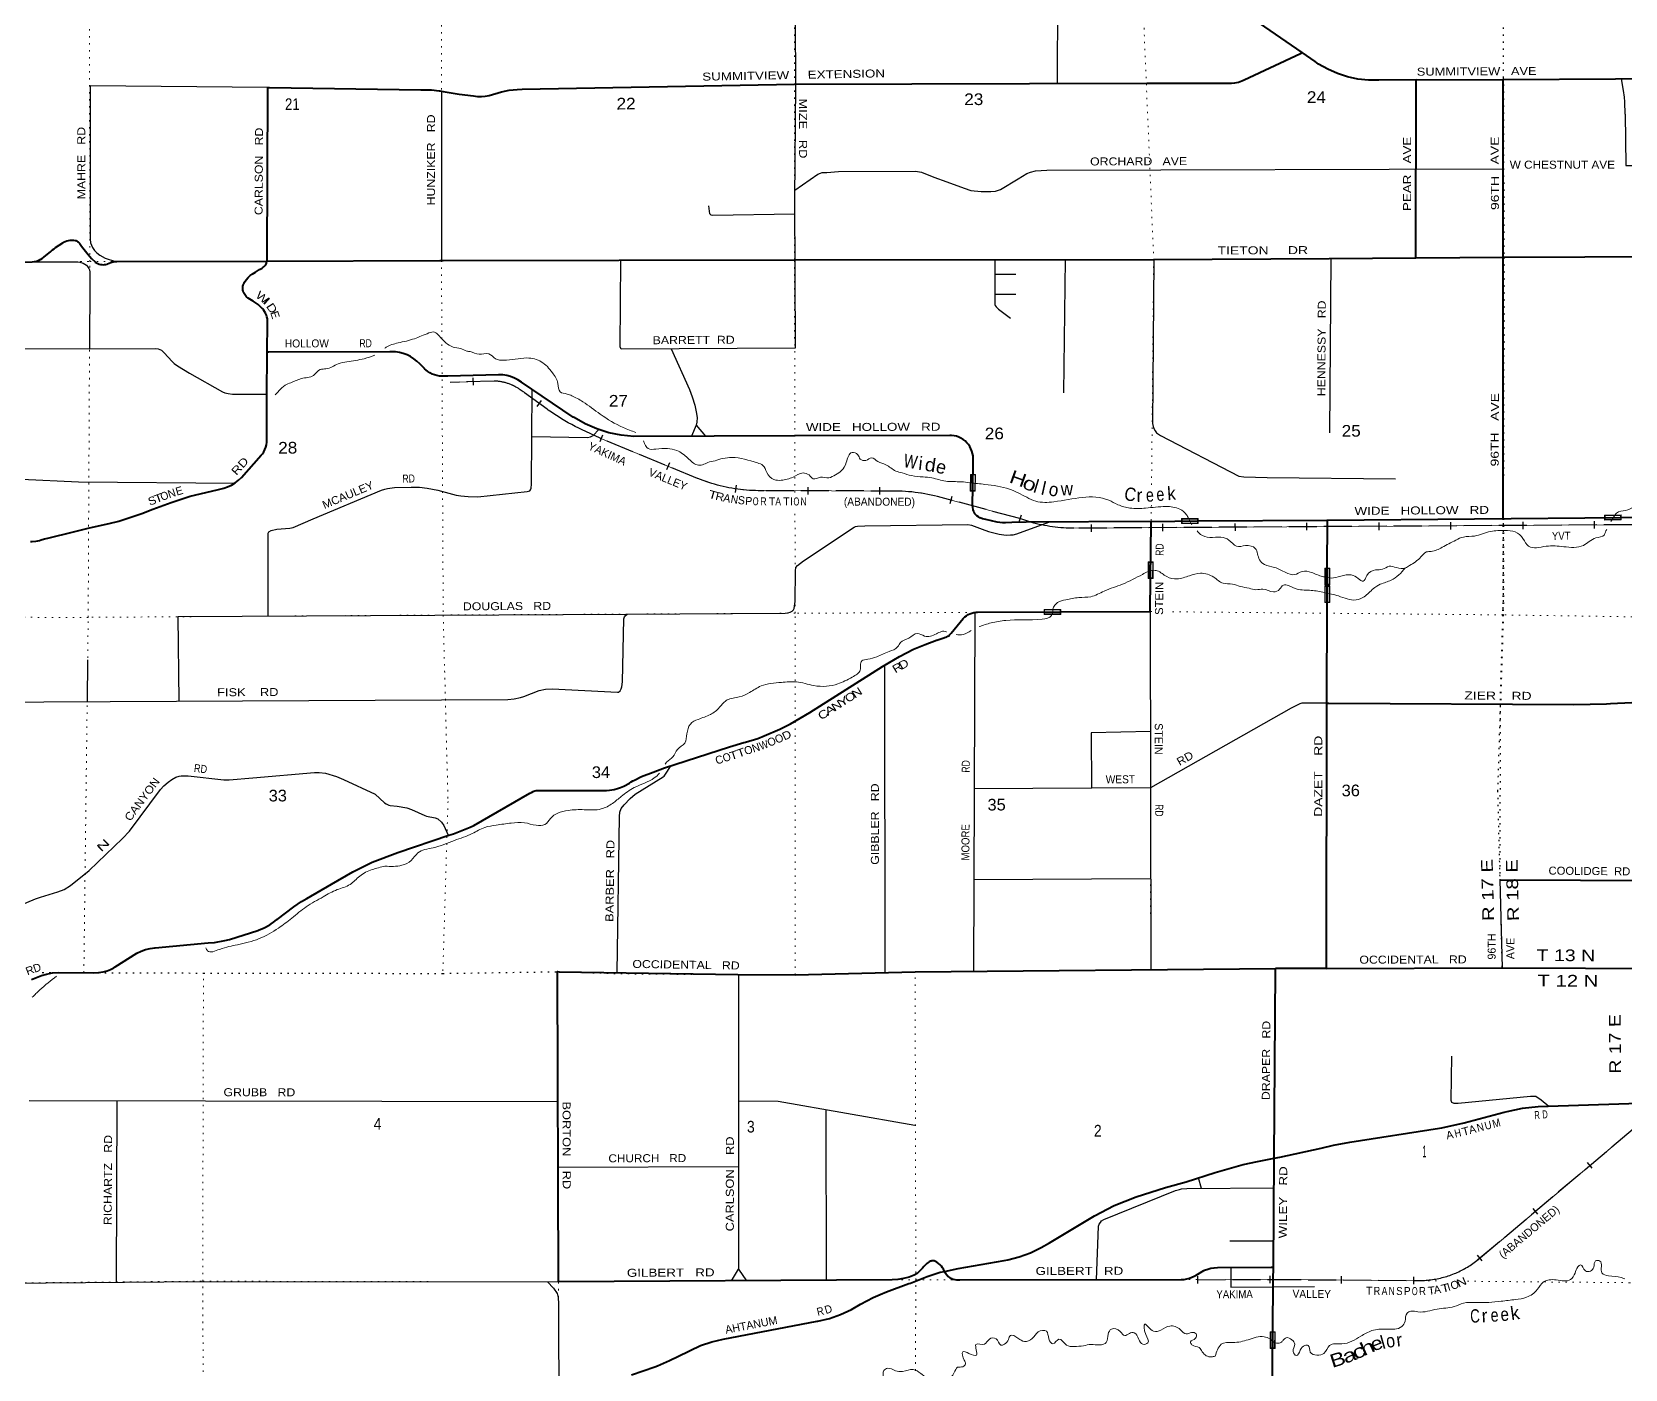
# Model space of a CAD drawing. Header units: feet. Extents: x -6 to 252658, y -374658 to -170635.
# Drawn here: x 70101 to 93999, y -348777 to -328716 of the extents above; entities that cross this region are included whole.
import ezdxf

# ---------------------------------------------------------------- set-up
doc = ezdxf.new("R2010")
doc.units = ezdxf.units.FT
doc.header["$LTSCALE"] = 70
doc.linetypes.add('DOTTED', pattern=[1.5, 0.3, -1.2])
doc.linetypes.add('LONG_DASHED', pattern=[7.5, 6, -1.5])
for name, color, linetype, lineweight in [('26', 7, 'Continuous', 40), ('27', 7, 'Continuous', 13), ('29', 7, 'Continuous', 25), ('30', 7, 'Continuous', 13), ('34', 7, 'Continuous', 25), ('39', 7, 'Continuous', 13), ('53', 7, 'DOTTED', 40), ('6', 7, 'DOTTED', 25), ('61', 7, 'Continuous', 13), ('63', 7, 'Continuous', 25), ('7', 7, 'DOTTED', 13)]:
    doc.layers.add(name, color=color, linetype=linetype, lineweight=lineweight)
doc.layers.add('41', color=7, linetype='Continuous')

msp = doc.modelspace()

# ---------------------------------------------------------------- linework, layer by layer
at = {"layer": '26'}
for p, q in [((90862.45, -329438.15), (92171.58, -329430.02)), ((73627.17, -332154.41), (73627.77, -332154.41)), ((92118.69, -341438.65), (94646.38, -341445.63)), ((89521.43, -342765.97), (88754.41, -342765.67)), ((88723.15, -347246.11), (88734.54, -345614.11))]:
    msp.add_line(p, q, dxfattribs=at)
for points in [[(89153.39, -329028.34), (87553.57, -327920.47)], [(73627.17, -332154.41), (73628.2, -332145.69), (73628.4, -332129.01), (73628.17, -332124.75), (73640.49, -329578.86), (73640.62, -329551.06), (73665.61, -329551.45), (75935.38, -329586.7), (75984.59, -329586.4), (76097.17, -329587.81), (76208.99, -329600.97), (76219.49, -329602.83), (76270.88, -329610.76), (76510.1, -329651.51), (76724.17, -329677.33), (76783.2, -329684.95), (76842.71, -329686.37), (76902.04, -329681.55), (76960.54, -329670.57), (77009.49, -329656.34), (77094.33, -329631.81), (77147.44, -329617.46), (77261.88, -329592.53), (77378.3, -329579.71), (77454.32, -329577.94), (81541.39, -329501.79), (86822.55, -329487.25), (88042.09, -329485.12), (88094.47, -329485.12), (88146.57, -329479.64), (88197.81, -329468.75), (88247.63, -329452.57), (88282.55, -329437.62), (89129.09, -329039.76), (89153.39, -329028.34)], [(90862.45, -329438.15), (90306.33, -329441.6), (90147.58, -329441.61), (89989.69, -329425.03), (89834.41, -329392.03), (89683.42, -329342.98), (89538.39, -329278.42), (89400.9, -329199.06), (89347.77, -329162.94), (89153.39, -329028.34)], [(90859.42, -332108.32), (90859.45, -332087.34), (90862.43, -329457.13), (90862.45, -329438.15)], [(92170.35, -336017.02), (92171.67, -329455.02), (92171.58, -329430.02)], [(92171.58, -329430.02), (93855.31, -329419.56), (94596.73, -329415)], [(65682.6, -332187.48), (70103.74, -332166.81), (70104.88, -332166.73), (70136.79, -332162.76), (70168.12, -332155.47), (70198.51, -332144.95), (70227.64, -332131.31), (70230.18, -332129.78), (70255.13, -332114.73), (70280.18, -332094.33), (70384.32, -332009.54), (70409.19, -331988.33), (70434.32, -331968.84), (70455.81, -331952.18), (70566.71, -331878.87), (70577.7, -331872.04), (70600.2, -331860.42), (70623.79, -331851.21), (70648.22, -331844.52), (70673.2, -331840.43), (70698.48, -331838.96), (70698.78, -331838.97), (70723.88, -331840.15), (70748.78, -331843.72), (70752.08, -331844.46), (70763.95, -331848.45), (70775.33, -331853.65), (70786.11, -331860.01), (70796.16, -331867.46), (70805.39, -331875.93), (70813.67, -331885.31), (70845.06, -331930.46), (70886.23, -331982.41), (70945.18, -332057.8), (70995.02, -332115.99), (71050.67, -332168.65), (71052.53, -332170.24), (71070.09, -332181.76), (71088.77, -332191.38), (71108.34, -332198.99), (71128.61, -332204.52), (71149.34, -332207.9), (71170.31, -332209.09), (71191.29, -332208.09), (71212.05, -332204.9), (71232.37, -332199.55), (71237.53, -332197.6), (71262.29, -332187.22), (71287.53, -332175.57), (71300.16, -332170.9), (71320.04, -332165.82), (71327.69, -332164.7), (71352.59, -332162.11), (71377.69, -332162.03), (73627.17, -332154.41)], [(73631.49, -333521.66), (73635.72, -333080.95), (73636.05, -333051.38), (73633.29, -333021.93), (73627.46, -332992.94), (73618.64, -332964.71), (73606.91, -332937.56), (73592.41, -332911.79), (73575.3, -332887.67), (73562.97, -332873.14), (73558.88, -332868.89), (73493.63, -332808.26), (73422.4, -332754.8), (73370.97, -332724.03), (73346.02, -332709.1), (73320.97, -332689.37), (73317.11, -332685.93), (73304.65, -332672.23), (73293.69, -332657.3), (73284.35, -332641.31), (73276.73, -332624.43), (73270.92, -332606.85), (73266.98, -332588.75), (73264.95, -332570.35), (73264.85, -332551.83), (73266.7, -332533.4), (73270.45, -332515.27), (73276.09, -332497.62), (73283.54, -332480.67), (73288.02, -332472.32), (73313.66, -332436.19), (73342.94, -332402.95), (73375.53, -332372.95), (73405.19, -332350.9), (73429.97, -332334.67), (73455.19, -332319.31), (73516.71, -332281.83), (73553.78, -332260.91), (73572.43, -332247.75), (73587.57, -332234.5), (73610.25, -332209.54), (73620.57, -332184.5), (73622.59, -332178.54), (73626.25, -332162.27), (73627.17, -332154.41)], [(73627.17, -332154.41), (76218.75, -332146.42), (76242.57, -332146.34), (76268.75, -332146.3), (81544.1, -332137.73), (86927.71, -332130.6), (89560.23, -332118.35), (90859.42, -332108.32)], [(90859.42, -332108.32), (92178.63, -332098.15), (92180.99, -332098.14), (94607.74, -332084.1)], [(70079.62, -336360.76), (70107.47, -336360.84), (70162.51, -336355.35), (70191.68, -336349.31), (70216.83, -336344.1), (70241.68, -336337.26), (70292.47, -336323.29), (70317.76, -336316.33), (70342.47, -336310.37), (70726.41, -336217.81), (70746.67, -336211.88), (70963.82, -336155.49), (71261.95, -336090.28), (71404.71, -336054.98), (71748.16, -335942.66), (71915.04, -335876.7), (72191.25, -335775.26), (72475.14, -335681.68), (72882.02, -335587.02), (72899.14, -335583.1), (72979.5, -335561.35), (73036.77, -335541.28), (73094.48, -335514.18), (73149.04, -335481.19), (73199.85, -335442.67), (73246.36, -335399.06), (73542.45, -335066.41), (73559.6, -335045.15), (73579.88, -335013.9), (73596.79, -334980.71), (73610.14, -334945.92), (73619.77, -334909.94), (73625.59, -334873.14), (73627.47, -334842.88), (73625.17, -334179.21), (73631.49, -333521.66)], [(86888.27, -336059.05), (85014.31, -336073.07), (84801.16, -336078.1), (84705.08, -336082.61), (84660.92, -336080.96), (84578.39, -336071.23), (84411.81, -336033.35), (84387.05, -336027.71), (84361.81, -336020.9), (84347.54, -336016.44), (84322.12, -336005.46), (84300.39, -335993.24), (84275.36, -335975.83), (84251.22, -335950.86), (84246.61, -335945.28), (84236.24, -335929.64), (84227.57, -335913.01), (84220.69, -335895.56), (84217.88, -335880.14), (84211.11, -335821.02), (84210.56, -335761.51), (84213.27, -335607.2), (84221.78, -335123.07), (84220.83, -335112.42), (84217.94, -335075.63), (84211.22, -335039.35), (84200.75, -335003.97), (84186.64, -334969.88), (84169.04, -334937.45), (84148.14, -334907.04), (84124.18, -334878.98), (84097.42, -334853.58), (84068.15, -334831.11), (84036.7, -334811.83), (84003.4, -334795.94), (83968.62, -334783.62), (83932.74, -334775), (83896.16, -334770.18), (83869.03, -334769.09), (81540.79, -334775.71), (79129.7, -334786.74), (78940.4, -334768.21), (78754.08, -334729.99), (78572.78, -334672.51), (78398.47, -334596.4), (78233.08, -334502.48), (78220.6, -334494.43), (77443.18, -333971.2), (77392.21, -333938.11), (77338.07, -333910.52), (77281.33, -333888.75), (77222.63, -333873.03), (77162.61, -333863.53), (77101.93, -333860.36), (77100.55, -333860.36), (76338.98, -333879.48), (76292.17, -333880.66), (76253.74, -333882.37), (76215.34, -333880.07), (76177.39, -333873.75), (76140.31, -333863.51), (76104.51, -333849.45), (76070.37, -333831.72), (76038.27, -333810.52), (76008.56, -333786.08), (75991.31, -333769.24), (75988.06, -333766.5), (75919.7, -333696.69), (75877.31, -333655.48), (75830.84, -333618.94), (75780.8, -333587.45), (75727.75, -333561.36), (75672.26, -333540.97), (75614.94, -333526.48), (75556.43, -333518.07), (75497.35, -333515.81), (75477.49, -333516.45), (75472.4, -333516.34), (73657.39, -333521.59), (73631.49, -333521.66)], [(89533.13, -336039.25), (93943.35, -336002.08), (94623.88, -335995.74)], [(81771.74, -338927.97), (82860.01, -338235.92), (83115.18, -338088.56), (83325.49, -337977.25), (83500.8, -337904.64), (83667.85, -337841.84), (83674.96, -337839.07), (83780.88, -337804.55), (83792.07, -337802.37), (83808.22, -337797.73), (83823.81, -337791.43), (83838.65, -337783.53), (83852.58, -337774.13), (83865.45, -337763.31), (83877.13, -337751.22), (83887.47, -337737.97), (84069.87, -337514.53), (84092.58, -337493.21), (84117.39, -337474.39), (84144.03, -337458.27), (84172.21, -337445.01), (84201.62, -337434.78), (84231.94, -337427.67), (84262.84, -337423.78), (84283.44, -337422.99), (85532.57, -337418.12), (86876.96, -337412.87), (86881.09, -336918.95), (86888.06, -336084.35), (86888.27, -336059.05)], [(86888.27, -336059.05), (87597.86, -336053.74), (89522.91, -336039.34), (89533.13, -336039.25)], [(89531.38, -336758.33), (89533.07, -336062.52), (89533.13, -336039.25)], [(89526.46, -338785.91), (89530.11, -337279.03), (89531.38, -336758.33)], [(89521.43, -342765.97), (89526.42, -338801.94), (89526.46, -338785.91)], [(89526.46, -338785.91), (89555.11, -338786.08), (93228.64, -338808.6), (93717.44, -338796.79), (93781.48, -338793.74), (94635.25, -338750.76)], [(70093.6, -342929.45), (70118.06, -342920.27), (70245.31, -342872.54), (70318.78, -342850.86), (70409.21, -342833.37), (70500.98, -342825.44), (71029.03, -342832.52), (71101.3, -342828.03), (71172.7, -342816), (71229.61, -342800.76), (71280.36, -342780.39), (71328.7, -342754.84), (71350.09, -342741.34), (71676.05, -342536.78), (71739.67, -342505.98), (71806.15, -342481.99), (71874.78, -342465.09), (71944.8, -342455.46), (71950.41, -342455.01), (72745.59, -342384.04), (72842.26, -342375.15), (72997.58, -342347.63), (73065, -342330.36), (73489.39, -342196.48), (73497.78, -342193), (73585.57, -342156.63), (73669.08, -342111.28), (73747.39, -342057.45), (73776.97, -342033.76), (73779.52, -342031.82), (74029.72, -341844.1), (74145.72, -341762.45), (74225.55, -341716.02), (74593.45, -341504.03), (74914.02, -341318.62), (75206.68, -341172.8), (75588.9, -341025.4), (76355.86, -340765.28), (76422.98, -340744.89), (76676.38, -340645.76), (76727.97, -340621.71), (77568.72, -340138.64), (77593.87, -340124.19), (77618.72, -340111.57), (77627.64, -340107.8), (77645.7, -340102.32), (77664.24, -340098.75), (77678.27, -340097.55), (77707.44, -340097.61), (77728.27, -340097.6), (78670.04, -340097.38), (78709.82, -340096.49), (78720.04, -340095.88), (78764.71, -340093.23), (78833.57, -340081.83), (78900.85, -340063.3), (78930.72, -340051.88), (78955.79, -340042.29), (78980.72, -340029.29), (79063.77, -339985.97), (79091.28, -339968.73), (79116.42, -339952.98), (79141.28, -339940.38), (79246.95, -339886.81), (79417.9, -339819.51), (79590.5, -339758.07), (80567.23, -339442.75), (80780.69, -339378.94), (80803.04, -339373.65), (80988, -339316.08), (81083.15, -339277.88), (81317.77, -339178.39), (81477.56, -339097.14), (81771.74, -338927.97)], [(83791.74, -347310.1), (83772.86, -347279.23), (83761.41, -347259), (83743.94, -347233.82), (83723.92, -347210.61), (83701.59, -347189.63), (83677.19, -347171.09), (83676.82, -347170.83), (83667.07, -347164.89), (83656.75, -347160.01), (83645.98, -347156.23), (83634.88, -347153.59), (83623.56, -347152.13), (83612.15, -347151.86), (83600.77, -347152.79), (83589.55, -347154.9), (83578.62, -347158.17), (83568.08, -347162.57), (83558.07, -347168.04), (83546.12, -347175.68), (83522.65, -347193.39), (83504.13, -347210.68), (83481.95, -347235.58), (83461.73, -347260.68), (83451.96, -347272.81), (83416.89, -347308.21), (83378.31, -347339.76), (83336.65, -347367.1), (83259.77, -347396.71), (83176.77, -347419.26), (83091.87, -347433), (83005.99, -347437.8), (78000.93, -347468.66), (77987.49, -342837.52), (77987.42, -342814.06), (78012.42, -342814.44), (80690.54, -342855.71), (81548.03, -342862.47), (83349, -342819.17), (88754.41, -342765.67)], [(88734.54, -345614.11), (88754.24, -342790.67), (88754.41, -342765.67)], [(89521.43, -342765.97), (92152.04, -342758.75), (94651.82, -342765.65)], [(88734.54, -345614.11), (88818.61, -345598.26), (89438.22, -345459.72), (89623.33, -345418.72), (89869.91, -345371.11), (91213.49, -345163.24), (91247.52, -345156.95), (91582.78, -345081.84), (92184.91, -344923.06), (92230.62, -344910.33), (92461.48, -344861.46), (92696.18, -344836.99), (94660.11, -344774.26)], [(83791.74, -347310.1), (83993.31, -347266.42), (84685.84, -347145.13), (84737.29, -347135.97), (84910.13, -347092.99), (85077.52, -347032.17), (85237.64, -346954.19), (85362.84, -346882.3), (86037.2, -346478.7), (86332.69, -346324.38), (86663.11, -346192.45), (87102.57, -346051.21), (87416.47, -345966.42), (87847.69, -345825.93), (88270.76, -345704.72), (88484.24, -345661.28), (88734.54, -345614.11)], [(79094.47, -348864.27), (79446.61, -348740.32), (79482.54, -348725.29), (79667.11, -348648.66), (79944.2, -348513.05), (79972.98, -348497.43), (80132.03, -348423.53), (80297.94, -348366.66), (80468.88, -348327.45), (81877.9, -348058.4), (81889.16, -348056.41), (82063.22, -348015.65), (82232.06, -347956.91), (82393.83, -347880.85), (82527.38, -347803.92), (82718.53, -347703.29), (82825.2, -347657.68), (82917.67, -347619.23), (83252.8, -347494.44), (83277.38, -347485.29), (83302.8, -347475.22), (83479.36, -347405.26), (83504.23, -347395.41), (83529.36, -347387.36), (83725.73, -347324.4), (83791.74, -347310.1)], [(83791.74, -347310.1), (83806.93, -347334.92), (83825.88, -347359.77), (83844.96, -347384.79), (83869.94, -347404.89), (83875.79, -347409.01), (83892.95, -347418.58), (83909.5, -347425.74), (83921.27, -347428.38), (83971.31, -347436.25), (84021.9, -347438.84), (87338.26, -347431.83), (87347.39, -347431.93), (87387, -347429.79), (87426.17, -347423.53), (87464.47, -347413.21), (87501.48, -347398.94), (87536.8, -347380.88), (87562.75, -347365.34), (87678.09, -347299.19), (87691.32, -347293.1), (87737.28, -347275.62), (87784.81, -347263.04), (87833.41, -347255.49), (87882.52, -347253.07), (88690.56, -347246.38), (88723.15, -347246.11)], [(88693.14, -350140.99), (88713.55, -348214.83), (88721.84, -347432.57), (88723.15, -347246.11)]]:
    msp.add_lwpolyline(points, dxfattribs=at)
at = {"layer": '29'}
for p, q in [((85485.96, -328189.52), (85479.66, -329490.95)), ((76244.88, -329606.75), (76244.87, -332146.34)), ((85601.37, -332132.36), (85576.59, -334130.52)), ((89583.65, -332118.17), (89566.66, -334731.74)), ((84545.84, -332349.4), (84858.08, -332352.27)), ((84545.76, -332650.98), (84860.02, -332653.1)), ((80067.25, -334613.88), (80206.51, -334781.81)), ((84246.47, -337423.13), (84226.86, -342810.48)), ((70937.1, -338136.96), (70932.56, -338763.53)), ((82889.88, -338218.67), (82892.39, -342830.15)), ((84231.87, -341433.09), (86881.89, -341415.71)), ((92118.69, -341438.65), (92152.04, -342758.75)), ((80701.22, -342855.79), (80699.4, -347276.33)), ((71376.96, -344749.74), (71363.47, -347469.38)), ((82011.53, -344883.35), (82014.5, -347443.91)), ((77995.93, -345747.12), (80700.03, -345737.41)), ((87644.37, -346064.68), (87601.13, -345906.26)), ((88725.86, -346857.65), (88071.32, -346856.33))]:
    msp.add_line(p, q, dxfattribs=at)
at = {"layer": '29', "linetype": 'DOTTED'}
msp.add_line((92125.17, -338801.84), (92118.69, -341438.65), dxfattribs=at)
at = {"layer": '29'}
for points in [[(81534.58, -325625.49), (81555.42, -329507.12), (81541.38, -331226.9), (81548.14, -333458.86), (78938.83, -333474.75), (78926.67, -333440.55), (78937.31, -332141.96)], [(73640.62, -329551.06), (70975.5, -329527.77), (70975.49, -331823.03), (70982.27, -331879.53), (70993.57, -331915.7), (71011.64, -331951.86), (71042.37, -331995.32), (71074.9, -332030.97), (71118.96, -332067.89), (71199.15, -332110.08), (71353.47, -332162.11)], [(93997.88, -329949.12), (93993.15, -329766.36), (93988.63, -329696.3), (93975.08, -329596.85), (93943.45, -329420.56)], [(93997.88, -329949.12), (94009.27, -330719.6), (94602.11, -330719.81)], [(81542.48, -331091.69), (81892.1, -330849.63), (81929.16, -330835.75), (81953.67, -330828.53), (82025.96, -330824.01), (82200.28, -330813.01), (83354.18, -330808.61), (83444.68, -330822.88), (83629.82, -330895.87), (83824.21, -330967.53), (84086.27, -331062.46), (84185.67, -331094.1), (84340.05, -331111.06), (84483.87, -331112.19), (84556.16, -331105.41), (84629.44, -331079.83), (84892.35, -330919.94), (85026.83, -330842.01), (85080.28, -330820.62), (85157.09, -330802.54), (85326.23, -330792.73), (92171.41, -330770)], [(81542.06, -331452.18), (80312.41, -331472.05), (80292.08, -331467.05), (80284.18, -331460.27), (80272.13, -331443.8), (80255.72, -331325.21)], [(70139.63, -332165.45), (70754.1, -332167.14), (70787.99, -332168.27), (70820.74, -332171.66), (70868, -332185.63), (70894.16, -332198.79), (70920.14, -332218), (70935.96, -332234.95), (70956.67, -332264.26), (70964.2, -332288.06), (70969.84, -332320.84), (70970.98, -332438.93), (70966.44, -333467.62)], [(84545.9, -332133.75), (84545.72, -332807.34), (84550.52, -332822.61), (84564.07, -332842.95), (84600.18, -332873.81), (84779.47, -333012.99)], [(86929.38, -332130.59), (86911.28, -334589.55), (86922.58, -334657.36), (86947.43, -334702.56), (86970.02, -334729.69), (87029.77, -334769.95), (88205.76, -335380.63), (88279.87, -335392.68), (88627.68, -335403.82), (90553.58, -335419.93)], [(68925.55, -333469.31), (71955.05, -333466.8), (71993.23, -333471.3), (72022.59, -333479.21), (72044.05, -333492.22), (72062.13, -333508.04), (72086.07, -333530.42), (72202.85, -333662.46), (72234.95, -333690.54), (72283.53, -333726.71), (72466.68, -333838.08), (72957.87, -334114.34), (72994.17, -334129.04), (73045.98, -334143.72), (73110.83, -334151.51), (73625.44, -334151.21)], [(79692.04, -333470.16), (79965.74, -334082.7), (80006.32, -334191.74), (80044.72, -334318.31), (80067.31, -334417.76), (80077.45, -334500.93), (80074.09, -334570.33), (80065.71, -334617.42), (79994.03, -334782.79)], [(73644.43, -337481.23), (73647.25, -336234.55), (73655.96, -336215.78), (73692.1, -336197.7), (73773.74, -336178.7), (73972.23, -336163.79), (74018.92, -336151.35), (74322.12, -336019.71), (75343.51, -335590.82), (75393.21, -335575), (75434.58, -335565.15), (75537.79, -335552.39), (75792.36, -335546.19), (75912.8, -335546.74), (76030.28, -335560.3), (76190.51, -335589.63), (76464.02, -335664.27), (76536.52, -335675.1), (76644.76, -335688), (76791.87, -335689.97), (77530.33, -335613.42), (77567.59, -335600), (77580.03, -335586.29), (77591.32, -335561.43), (77595.46, -335499.64), (77603.61, -334079.17)], [(63079.1, -334800.36), (65377.03, -334808.2), (65427.01, -334817.04), (65467.68, -334833.99), (65499.3, -334853.2), (65532.07, -334899.09), (65627.04, -335078.19), (65727.46, -335359.48), (65745.54, -335386.61), (65774.9, -335411.47), (65825.01, -335428.39), (65924, -335447.63), (66030.14, -335457.16), (69337.08, -335463.57), (69576.24, -335440.21), (69946.1, -335425.3), (70802.6, -335468.18), (73143.29, -335485.55)], [(77599.54, -334788.52), (78436.24, -334799.73), (78480.07, -334793.24), (78518.2, -334771.26), (78604.45, -334682.55)], [(79030.08, -337450.44), (81401.3, -337437.99), (81440.84, -337433.47), (81472.46, -337423.29), (81504.09, -337407.47), (81525.59, -337387.43), (81536.85, -337365.66), (81541.37, -337329.5), (81548.14, -337259.43), (81553.79, -336800.61), (81560.57, -336753.14), (81585.42, -336719.24), (81676.36, -336650.59), (82432.86, -336146.7), (82452.92, -336137.23), (82486.81, -336130.45), (82593.62, -336125.11), (84139.48, -336105.87), (84194.69, -336115.75), (84354.78, -336176.87), (84449.97, -336212.94), (84610.37, -336253.63), (84714.86, -336264.39), (84782.06, -336262.67), (84818.21, -336261.54), (84875.64, -336246.81), (85353.65, -336070.53)], [(86876.96, -337412.87), (86880.78, -340055.88), (86883.01, -342785.27)], [(68284.71, -338777.16), (77240.44, -338731.05), (77337.17, -338721.23), (77429.33, -338701.51), (77481.75, -338685.06), (77712.49, -338597.93), (77804.8, -338576.57), (77907.42, -338572.43), (78882.55, -338623.72), (78900.47, -338620.65), (78925.32, -338601.44), (78941.13, -338570.93), (78950.17, -338539.28), (78958.52, -338467.26), (78982.06, -337521.08), (78990.84, -337491.67), (78999.88, -337478.11), (79030.08, -337450.44)], [(72309.91, -338756.44), (72296.62, -337488.94), (79030.08, -337450.44)], [(89526.46, -338785.91), (89151.18, -338788.46), (89121.81, -338795.24), (88988.94, -338862.5), (86881.91, -340055.88), (84236.82, -340073.1)], [(86878.98, -339209.91), (85988.59, -339232.75), (85994.85, -340061.65)], [(69605, -341950.81), (70155.43, -341720.55), (70232.45, -341694.57), (70489.78, -341618.84), (70585.95, -341581.16), (70679.55, -341521.65), (70959.08, -341295.05), (71461.2, -340816.46), (71564.57, -340704.29), (72029.26, -340080.95), (72080.2, -340026.52), (72145.89, -339972.58), (72202.19, -339929.33), (72257.89, -339898.92), (72308.37, -339884.12), (72342.26, -339878.47), (72446.83, -339875.33), (72981.58, -339936.11), (73062.15, -339935.53), (73413.86, -339904.5), (74338.38, -339825.04), (74411.6, -339825.36), (74506.48, -339838.92), (74670.25, -339888.37), (74777.58, -339929.33), (75251.94, -340149.36), (75392.05, -340280.78), (75416.9, -340298.86), (75453.42, -340314.74), (75475.64, -340321.47), (75580.12, -340333.22), (75726.4, -340357.63), (75797.36, -340380.11), (75992.61, -340471.14), (76020.09, -340481.94), (76148.86, -340504.54), (76191.77, -340524), (76243.74, -340570.09), (76278.48, -340620.7), (76344.78, -340768.64)], [(78881.17, -342827.83), (78915.14, -340484.76), (78919.64, -340423.93), (78942.25, -340364.97), (78985.67, -340309.63), (79073.28, -340215.8), (79150.08, -340151.43), (79570.28, -339892.59), (79583.84, -339881.29), (79606.43, -339851.9), (79678.72, -339736.63)], [(91393.46, -344081.51), (91383.2, -344742.45), (91396.73, -344773.54), (91428.36, -344787.1), (91493.9, -344789.01), (92580.5, -344683.13), (92659.58, -344684.19), (92738.12, -344736.68), (92855.24, -344831.91)], [(70060.05, -344747.58), (77993.07, -344760.58)], [(80700.44, -344750.89), (81293.59, -344758.87), (83347.08, -345114.91)], [(86067.59, -347435.04), (86101.31, -346634.39), (86110.41, -346604.31), (86128.48, -346576.06), (86146.56, -346552.33), (86179.43, -346530.16), (87253.75, -346095.58), (87312.26, -346079.94), (87343.89, -346074.29), (87424.54, -346065.98), (88731.44, -346058.28)], [(67374.46, -347506.75), (72667.56, -347460.4), (78000.93, -347468.66)], [(77833.41, -347469.28), (77925.65, -347563.81), (77977.61, -347642.92), (77993.42, -347703.94), (78002.46, -347796.61), (78013.74, -352818.88)], [(80597.36, -347452.65), (80699.4, -347276.33), (80817.7, -347451.29)], [(88083.33, -347251.41), (88085.95, -347544.71), (89338.35, -347538.61)]]:
    msp.add_lwpolyline(points, dxfattribs=at)
at = {"layer": '34', "lineweight": 13}
for p, q in [((83104.81, -335604.21), (81085.85, -335598.13)), ((94622.13, -336105.08), (85728.31, -336161.27)), ((94122.61, -345171.53), (91792.3, -347134.65))]:
    msp.add_line(p, q, dxfattribs=at)
for points in [[(77075.22, -333956.35), (77037.46, -333953.03), (76376.69, -333975.04)], [(77829.96, -334376.05), (77470.22, -334113.22), (77427.16, -334082.83)], [(80087.04, -335414.95), (78623.27, -334809.82), (78411.2, -334711.96)], [(85130.76, -336084.43), (84920.25, -336017.51), (83684.86, -335685.56)], [(90916.98, -347448.01), (88721.84, -347432.57), (87586.41, -347437.29)]]:
    msp.add_lwpolyline(points, dxfattribs=at)
for centre, radius, start, end in [((77015.22, -334676.2), 722.35, 55.23011, 85.23511), ((79810.06, -331620.62), 3393.11, 234.29829, 245.65279), ((81035.55, -333057.76), 2540.86, 248.08068, 271.13441), ((83007.25, -338408.47), 2805.96, 76.02555, 88.00752), ((85725.32, -333822.64), 2338.63, 255.27171, 270.07319), ((90911.28, -346052.86), 1395.16, 270.23425, 309.15996)]:
    msp.add_arc(centre, radius, start, end, dxfattribs=at)
at = {"layer": '39'}
for p, q in [((93849.78, -335962.97), (93786.06, -336059.89)), ((87501.29, -336111.57), (87448.91, -336013.86))]:
    msp.add_line(p, q, dxfattribs=at)
for points in [[(79160.26, -334726.14), (78969.66, -334650.85), (78627.02, -334451.91), (78364.78, -334264.53), (78199.54, -334175.07), (78131.11, -334149.35), (78024.46, -334115.83), (77991.54, -333991.37), (77908.18, -333829.03), (77742.48, -333665.18), (77527.25, -333608.2), (77348.65, -333627.4), (77178.06, -333642.53), (77055.42, -333619.16), (76952.54, -333545.4), (76808, -333552.32), (76673.21, -333512.94), (76622.96, -333505.21), (76534.36, -333467.56), (76417.75, -333444.15), (76310.91, -333380.47), (76207.85, -333278.56), (76141.22, -333220.67), (76056.96, -333233.25), (75838.62, -333319.05), (75594.04, -333382.89), (75413.73, -333448.34), (75394.12, -333463)], [(75246.09, -333567.01), (75085.5, -333619.27), (74826.74, -333665.1), (74694.42, -333698.09), (74512.15, -333771.6), (74425.87, -333782.18), (74324.02, -333869.27), (74143.59, -333916.63), (73985.35, -333979.94), (73901.25, -334016.65), (73807.41, -334101.67), (73749.56, -334162.35)], [(80348.37, -335151.03), (80238.1, -335177.85), (80162, -335210.49), (80079.68, -335213.01), (79940.48, -335111.32), (79775.08, -334995.73), (79636.34, -334966.43), (79459.68, -334975.56), (79347.18, -334968.21), (79274.23, -334853.47)], [(84174.48, -335480.38), (84039.21, -335466.01), (83808.22, -335455.37), (83600.77, -335407.71), (83468.46, -335393.13), (83294.98, -335373.73), (83154.81, -335332.74), (83060.79, -335304.56), (82909.04, -335209.6), (82790.26, -335162.08), (82697.55, -335108.36), (82609.43, -335145.1), (82526.97, -335125.5), (82488.4, -335059.39), (82403.85, -335025.73), (82316.44, -335175.06), (82244.93, -335298.15), (82156.96, -335359.01), (82054.85, -335405.89), (81928.29, -335398.63), (81820, -335421.41), (81757.38, -335363.49), (81668.84, -335333.88), (81518.62, -335395.13), (81340.21, -335442.47), (81231.71, -335433.09), (81122.59, -335325.19), (81065.7, -335220.99), (80983.13, -335183.3), (80601.07, -335101.21), (80464.62, -335116.13), (80348.37, -335151.03)], [(87448.91, -336013.86), (87419.94, -335959.84), (87319.01, -335876.02), (87107.91, -335837.11), (86806.85, -335861.09), (86571.9, -335860.53), (86390.85, -335809.37), (86253.87, -335741.86), (85430.71, -335765.04), (85159.56, -335756.66), (85022.63, -335697.19), (84762.82, -335576.14), (84396.89, -335504.01), (84174.48, -335480.38)], [(94502.22, -335959.09), (94429.8, -335904.46), (94384.89, -335790.13), (94264.32, -335776.81), (94006.03, -335895.02), (93871.74, -335934.05), (93849.78, -335962.97)], [(89492.36, -336892.07), (89460.02, -336886.21), (89292.96, -336824.91), (89154.32, -336811.69), (89038.15, -336858.65), (88909.43, -336827.28), (88740.26, -336749.91), (88587.37, -336706.62), (88514.63, -336636.7), (88451.3, -336466.18), (88304.43, -336422.86), (88169.96, -336433.74), (88056.91, -336339.94), (87936.15, -336296.45), (87767.51, -336301.51), (87630.65, -336254.11), (87579.15, -336201.43)], [(93725.54, -336179.35), (93722.71, -336182.28), (93687.06, -336260.92), (93558.85, -336307.95), (93372.81, -336419.69), (93077.74, -336439.61), (92812.64, -336433.2), (92551.58, -336432.8), (92466.52, -336318.72), (92351.41, -336216.89), (92196.67, -336197.74), (91981.89, -336211.13), (91737.33, -336279), (91576.78, -336294.06), (91458.61, -336341.04), (91254.47, -336448.86), (91088.19, -336510.21), (91017.96, -336518.69), (90936.1, -336593.59), (90766.24, -336723.32), (90704.21, -336757.88), (90569.64, -336752.68), (90457.06, -336733.27), (90358.95, -336778.11), (90256.61, -336788.8), (90124.6, -336872.05), (90070.94, -336958.84), (89994.36, -336917.09), (89891.61, -336863.43), (89733.09, -336882.51), (89588.68, -336909.54), (89492.36, -336892.07)], [(86842.26, -336810.4), (86758.95, -336854.64), (86460.68, -337001.25), (86184.23, -337105.5), (85985.96, -337189.16), (85803.31, -337202.36), (85608.74, -337235.73), (85486.49, -337274.69), (85416.85, -337375.65), (85416.42, -337377.44)], [(89488.64, -337129.5), (89288.65, -337094.36), (89081.69, -337075.53), (88946.81, -337022.08), (88872.47, -337014.5), (88816.64, -337077.17), (88726.53, -337117.94), (88565.61, -337074.7), (88461.26, -337085.4), (88360.72, -337063.9), (88225.99, -337034.58), (88107.29, -336999.12), (87968.66, -336987.91), (87827.51, -336896.29), (87630.35, -336837.19), (87463.91, -336874.41), (87277.46, -336921.81), (87122.63, -336888.59), (86979.5, -336801), (86947.23, -336794.16), (86842.26, -336810.4)], [(90700.25, -336761.21), (90490.52, -336942.17), (90326.25, -337003.5), (90222.24, -337068.49), (90084.45, -337189.98), (89962.27, -337238.99), (89698.83, -337178.29), (89488.64, -337129.5)], [(85416.42, -337377.44), (85393.37, -337472.3), (85255.15, -337525.44), (84709.07, -337544.9), (84488.42, -337582.45), (84310.71, -337637.81)], [(83819.02, -337717.72), (83814.55, -337715.3), (83668.16, -337746.36), (83491.66, -337779.62), (83380.97, -337740.09), (83252.9, -337811.26), (83130.81, -337874.34), (83087.06, -337940.96), (82958.99, -338012.13), (82772.73, -338089.68), (82638.44, -338128.71), (82548.23, -338153.4), (82528.56, -338217.86), (82525.01, -338290.26), (82407.2, -338395.55), (82188.97, -338497.43), (82018.5, -338532.66), (81827.67, -338521.78), (81568.28, -338467.08), (81343.42, -338474.5), (81038.54, -338528.66), (80866.46, -338626.24), (80712.27, -338693.54), (80529.82, -338738.9), (80416.06, -338848.18), (80278.19, -338957.61), (80093.91, -339029.12), (79977.89, -339100.21), (79926.6, -339245.29), (79893.35, -339384.23), (79783.52, -339481.42), (79715.94, -339590.41), (79622.07, -339671.42), (79600, -339701.25)], [(84187.93, -337697.77), (84069.85, -337757.95), (83963.17, -337758.61)], [(79516.62, -339839.08), (79436.83, -339907.81), (79136.53, -340052.42), (78940.59, -340186.33), (78810.73, -340289.68), (78640.57, -340373.17), (78385.62, -340384.79), (78142.7, -340394.34), (77988.34, -340435.5), (77880.41, -340514.59), (77794.65, -340607.61), (77666.2, -340618.45), (77489.26, -340581.34), (77292.48, -340584.57), (77065.77, -340616.13), (76893.3, -340651.38), (76707.13, -340743.01), (76438.7, -340845.2), (76120.12, -340955.74), (75889.68, -341033.57), (75787.99, -341146.79), (75651.9, -341218.01), (75396.96, -341231.65)], [(75396.96, -341231.65), (75204.51, -341283.1), (75018.38, -341380.76), (74874.59, -341506.31), (74680.3, -341583.92), (74470.14, -341691.78), (74216.06, -341840.13), (74000.28, -342012.36), (73800.41, -342160.38), (73510.25, -342319), (73183.52, -342411.5), (72916.88, -342479.5), (72736.3, -342502.73), (72709.08, -342455.4)], [(70470.36, -342881.75), (70219.89, -343089.3), (70105.29, -343198.7)], [(88674.56, -348323.06), (88770.08, -348387.33), (88842.27, -348372.81), (88870.19, -348342.47), (88916.15, -348306), (89000.69, -348337.65), (89045.29, -348403.72), (89019.89, -348514.46), (89064.43, -348572.5), (89126.17, -348491.69), (89196, -348420.89), (89244.21, -348422.6), (89276.96, -348520.92), (89375.65, -348566.55), (89481.9, -348539.76), (89565.5, -348422.62), (89750.08, -348397.36), (90034.5, -348283), (90200.64, -348199.54), (90417.37, -348176.08), (90648.06, -348138.47), (90697.74, -348057.73), (90727.1, -347936.91), (90785.14, -347906.4), (90891.64, -347917.8), (91178.53, -347875.82), (91433.31, -347838.05), (91575.55, -347784.89), (91762.25, -347777.71), (92139.66, -347759.29), (92354.34, -347731.83), (92520.8, -347698.63), (92680.72, -347583.03), (92774.36, -347467.85), (92964.94, -347438.52), (93179.77, -347433.17), (93247.43, -347336.24), (93287, -347243.51), (93330.99, -347213.08), (93401.83, -347301.11), (93480.17, -347304.65), (93528, -347248.05), (93555.51, -347153.38), (93617.78, -347155.01), (93651.04, -347333.75), (93749.7, -347375.36), (93940.65, -347404.34), (93992.9, -347422.51)], [(80715.69, -349653.53), (80769.66, -349615), (80868.51, -349686.77), (81057.06, -349653.44), (81263.83, -349644.12), (81442.6, -349651.05), (81527.15, -349684.71), (81581.03, -349632.1), (81668.79, -349537.06), (81648.22, -349460.78), (81639.79, -349398.5), (81683.78, -349368.07), (81826.64, -349413.44), (81917.2, -349445.05), (81964.88, -349364.33), (81992.52, -349289.76), (82040.64, -349277.4), (82100.46, -349210.68), (82142.53, -349196.34), (82180.95, -349238.33), (82253.68, -349306.24), (82253.24, -349237.88), (82280.82, -349153.27), (82371.02, -349128.58), (82413.37, -349156.47), (82523.93, -349173.88), (82688.25, -349120.59), (82719.98, -349058.06), (82741.8, -349015.71), (82836.01, -348988.98), (82871.64, -348908.34), (82878.97, -348797.71), (82939, -348763.16), (83053.69, -348800.65), (83162.19, -348810.03), (83320.66, -348782.91), (83433.47, -348840.53), (83524.24, -348904.31), (83674.96, -348921.47), (83831.52, -348910.45), (83885.62, -348892.02), (83935.42, -348829.38), (83987.12, -348748.64), (84065.38, -348740.11), (84105.27, -348697.64), (84084.83, -348641.47), (84063.96, -348516.94), (84156.48, -348540.49), (84269.11, -348567.95), (84266.58, -348485.53), (84262.06, -348407.14), (84388.54, -348402.34), (84462.37, -348327.49), (84562.73, -348320.83), (84633.61, -348414.9), (84691.76, -348402.47), (84747.54, -348331.76), (84777.28, -348271.25), (84892, -348312.77), (84990.7, -348360.41), (85106.91, -348319.48), (85194.62, -348218.41), (85319.07, -348209.6), (85355.94, -348323.98), (85416.64, -348395.98), (85506.56, -348327.07), (85619.57, -348414.84), (85732.16, -348436.26), (85874.67, -348425.32), (85989.01, -348406.52), (86117.57, -348413.77), (86215.72, -348374.96), (86243.05, -348252.14), (86294.77, -348175.42), (86423.53, -348212.83), (86494.19, -348272.71), (86562.26, -348240.12), (86634.5, -348231.63), (86705.4, -348329.71), (86764.11, -348403.74), (86840.27, -348381.16), (86807.34, -348254.69), (86794.31, -348099.95), (86925.52, -348207.71), (87035.85, -348190.95), (87170.01, -348129.8), (87326.98, -348183.12), (87415.75, -348248.92), (87493.93, -348228.33), (87562.33, -348248.01), (87554.72, -348314.41), (87480.77, -348369.15), (87501.13, -348413.26), (87609.82, -348452.8), (87654.41, -348516.87), (87793.46, -348594.43), (87849.59, -348580)], [(87849.59, -348580), (87885.14, -348485.28), (87938.84, -348404.53), (88115.38, -348377.3), (88344.03, -348335.67), (88582.7, -348289.96), (88674.56, -348323.06)]]:
    msp.add_spline(points, degree=3, dxfattribs=at)
at = {"layer": '53'}
msp.add_lwpolyline([(92170.35, -336017.02), (92166.56, -337462.62), (92125.17, -338801.84)], dxfattribs=at)
at = {"layer": '6'}
for points in [[(92109.08, -321665.28), (92162.76, -326759.99), (92171.6, -329399.72)], [(92171.6, -329399.72), (92180.64, -332098.14), (92166.56, -337462.62), (92084.95, -340103.1), (92152.04, -342758.75)], [(70256.89, -342826.61), (70880.91, -342829.86), (72674.15, -342834.87), (76264.64, -342840.83), (77989.41, -342814.09), (78933.4, -342843.22), (81548.03, -342862.47), (83349, -342819.17), (86883.01, -342785.27), (88754.41, -342765.67), (92152.04, -342758.75), (93955.33, -342764.92), (94651.82, -342765.65)]]:
    msp.add_lwpolyline(points, dxfattribs=at)
at = {"layer": '61'}
for p, q in [((84255.33, -335355.92), (84252.08, -335605.9)), ((84252.08, -335605.9), (84177.09, -335604.93)), ((93689.7, -335966.43), (93939.67, -335962.6)), ((93939.67, -335962.6), (93940.82, -336037.59)), ((87344.06, -336018.75), (87594.05, -336016.59)), ((87594.05, -336016.59), (87594.7, -336091.59)), ((86920.61, -336666.55), (86919.17, -336916.55)), ((86919.17, -336916.55), (86844.17, -336916.12)), ((89569.67, -336759.25), (89569.67, -337009.25)), ((89569.67, -337009.25), (89494.67, -337009.25)), ((89567.98, -337027.27), (89567.98, -337277.27)), ((85283.34, -337380.54), (85533.34, -337380.54)), ((85533.34, -337380.54), (85533.34, -337455.54)), ((89567.98, -337277.27), (89492.98, -337277.27)), ((88750.9, -348216.36), (88749.02, -348466.36)), ((88749.02, -348466.36), (88674.02, -348465.79))]:
    msp.add_line(p, q, dxfattribs=at)
for points in [[(84177.09, -335604.93), (84180.33, -335354.95), (84255.33, -335355.92)], [(93940.82, -336037.59), (93690.85, -336041.42), (93689.7, -335966.43)], [(87594.7, -336091.59), (87344.71, -336093.75), (87344.06, -336018.75)], [(86844.17, -336916.12), (86845.61, -336666.12), (86920.61, -336666.55)], [(89494.67, -337009.25), (89494.67, -336759.25), (89569.67, -336759.25)], [(89492.98, -337277.27), (89492.98, -337027.27), (89567.98, -337027.27)], [(85533.34, -337455.54), (85283.34, -337455.54), (85283.34, -337380.54)], [(88674.02, -348465.79), (88675.9, -348215.8), (88750.9, -348216.36)]]:
    msp.add_lwpolyline(points, dxfattribs=at)
for points in [[(84247.22, -335363.8), (84188.22, -335363.04), (84185.19, -335597.03), (84244.18, -335597.79)], [(93931.79, -335970.71), (93697.81, -335974.3), (93698.72, -336033.29), (93932.7, -336029.72)], [(87586.12, -336024.65), (87352.12, -336026.67), (87352.63, -336085.68), (87586.63, -336083.66)], [(86912.56, -336674.49), (86853.56, -336674.16), (86852.2, -336908.16), (86911.21, -336908.5)], [(89561.67, -336767.25), (89502.67, -336767.25), (89502.67, -337001.25), (89561.67, -337001.25)], [(89559.98, -337035.27), (89500.98, -337035.27), (89500.98, -337269.27), (89559.98, -337269.27)], [(85525.34, -337388.54), (85291.34, -337388.54), (85291.34, -337447.54), (85525.34, -337447.54)], [(88742.84, -348224.29), (88683.83, -348223.85), (88682.07, -348457.86), (88741.08, -348458.3)]]:
    msp.add_lwpolyline(points, close=True, dxfattribs=at)
at = {"layer": '63'}
for p, q in [((76715.58, -333907.61), (76719.26, -334018.16)), ((77741.35, -334245.06), (77676.1, -334334.37)), ((78660.79, -334764.61), (78618.53, -334866.83)), ((79663.22, -335181.85), (79620.96, -335284.07)), ((80664.59, -335514.6), (80648.47, -335624.03)), ((81740.92, -335546.6), (81740.59, -335657.21)), ((82813.14, -335547.22), (82812.8, -335657.83)), ((83898.8, -335687.65), (83870.09, -335794.47)), ((84937.39, -335964.08), (84903.88, -336069.49)), ((85988.86, -336106.12), (85989.56, -336216.73)), ((87061.04, -336096.74), (87061.74, -336207.35)), ((88146.82, -336092.49), (88147.52, -336203.1)), ((89218.99, -336083.11), (89219.69, -336193.71)), ((90304.78, -336078.86), (90305.48, -336189.46)), ((91376.95, -336069.47), (91377.65, -336180.08)), ((92462.74, -336065.22), (92463.43, -336175.83)), ((93534.91, -336055.84), (93535.61, -336166.45)), ((93506.72, -345760.33), (93435.46, -345675.73)), ((92688.39, -346453.13), (92617.13, -346368.53)), ((91856.31, -347150.68), (91785.04, -347066.09)), ((87587.73, -347490.78), (87587.27, -347380.18)), ((88673.52, -347488.88), (88673.06, -347378.27)), ((89745.1, -347493.27), (89745.88, -347382.66)), ((90830.84, -347503.52), (90831.62, -347392.91))]:
    msp.add_line(p, q, dxfattribs=at)
at = {"layer": '63', "linetype": 'LONG_DASHED'}
for points in [[(77087.69, -333958.57), (77075.12, -333957.45), (77037.43, -333954.14), (76376.72, -333976.14)], [(94623.96, -336106.65), (85728.31, -336162.38), (85695.52, -336162.18), (85654.84, -336161.4), (85613.89, -336159.83), (85573.17, -336157.36), (85532.58, -336154.43), (85491.71, -336150.7), (85451.24, -336146.35), (85410.72, -336141.26), (85370.22, -336135.21), (85330.06, -336128.77), (85289.85, -336121.59), (85249.65, -336113.44), (85209.81, -336104.9), (85170.13, -336095.68), (85130.45, -336085.49), (84919.94, -336018.57), (83684.58, -335686.63), (83637.82, -335675.5), (83590.2, -335664.86), (83541.98, -335655.04), (83494.02, -335646.08), (83445.75, -335637.94), (83397.16, -335630.92), (83348.83, -335624.47), (83300.19, -335618.85), (83251.24, -335614.34), (83202.54, -335610.4), (83153.81, -335607.3), (83104.78, -335605.31), (81085.85, -335599.24), (81041.39, -335599.87), (80997.14, -335599.46), (80952.88, -335598.3), (80908.35, -335596.64), (80864.06, -335593.96), (80820.01, -335590.51), (80775.69, -335586.56), (80731.6, -335581.59), (80687.76, -335575.84), (80643.64, -335569.34), (80600.03, -335562.08), (80556.4, -335554.3), (80512.75, -335545.49), (80469.59, -335535.93), (80426.42, -335525.59), (80383.49, -335514.75), (80340.54, -335502.88), (80298.1, -335490.51), (80255.63, -335477.11), (80213.65, -335463.2), (80171.66, -335448.52), (80130.17, -335433.07), (80088.93, -335416.85), (80086.63, -335415.98), (78622.82, -334810.83), (78410.73, -334712.96), (78356.76, -334688.17), (78303.65, -334662.27), (78250.97, -334635.45), (78198.25, -334607.87), (78146.4, -334579.19), (78095.29, -334549.74), (78044.14, -334519.51), (77993.86, -334488.18), (77944.31, -334456.07), (77894.87, -334422.9), (77846.47, -334389.08), (77829.31, -334376.95), (77469.57, -334114.12), (77427.09, -334084.13), (77416.06, -334076.63), (77405.57, -334069.67), (77394.91, -334063), (77384.16, -334056.45), (77373.26, -334050.12), (77362.27, -334043.92), (77351.18, -334038), (77340.01, -334032.22), (77328.75, -334026.65), (77317.33, -334021.28), (77305.88, -334016.13), (77294.29, -334011.11), (77282.67, -334006.38), (77270.9, -334001.78), (77259.09, -333997.47), (77247.21, -333993.29), (77235.31, -333989.33), (77223.25, -333985.58), (77211.16, -333982.1), (77199.06, -333978.78), (77186.8, -333975.66), (77174.59, -333972.77), (77162.3, -333970.07), (77149.9, -333967.67), (77137.57, -333965.41), (77125.15, -333963.36), (77112.63, -333961.6), (77100.17, -333959.98), (77087.69, -333958.57)], [(87586.4, -347436.2), (88721.84, -347431.47), (90916.97, -347446.91), (90939.44, -347446.67), (90963.79, -347445.89), (90988.09, -347444.8), (91012.41, -347443.33), (91036.6, -347441.24), (91060.93, -347438.87), (91085.09, -347436.09), (91109.21, -347432.82), (91133.17, -347429.12), (91157.17, -347425.03), (91181.1, -347420.65), (91204.9, -347415.65), (91228.63, -347410.34), (91252.32, -347404.55), (91275.93, -347398.44), (91299.3, -347391.81), (91322.59, -347384.88), (91345.74, -347377.54), (91368.83, -347369.7), (91391.68, -347361.52), (91414.55, -347352.97), (91437.07, -347343.98), (91459.62, -347334.59), (91481.83, -347324.77), (91503.98, -347314.65), (91525.85, -347304.21), (91547.68, -347293.26), (91569.15, -347281.88), (91590.46, -347270.28), (91611.71, -347258.19), (91632.6, -347245.86), (91653.32, -347233.11), (91673.8, -347219.85), (91694, -347206.45), (91714.04, -347192.66), (91733.84, -347178.33), (91753.35, -347163.88), (91772.6, -347149.1), (91791.6, -347133.81), (94121.91, -345170.69)]]:
    msp.add_lwpolyline(points, dxfattribs=at)
at = {"layer": '7'}
for p, q in [((86892.3, -335816.66), (86884.16, -336663.71)), ((90940.01, -347452.3), (91179.89, -347454.43))]:
    msp.add_line(p, q, dxfattribs=at)
for points in [[(86831.44, -320459.28), (86826.41, -321567.31), (86707.54, -326874.13), (86927.71, -332130.6), (86895.14, -335520.47)], [(70880.91, -342829.86), (70945.41, -337499.25), (70971.72, -332162.84), (70959.92, -326832.7), (70948.44, -321552.82), (70938.95, -320513.99)], [(76199.99, -320497.11), (76201.48, -321538.46), (76243.16, -326830.21), (76244.83, -332146.34), (76270.61, -337464.33), (76342.62, -340262.71), (76264.64, -342840.83)], [(81546.4, -335628.72), (81540.08, -332137.75), (81536.59, -326851.79), (81513.04, -321567.97), (81505.08, -320478.85)], [(63070.1, -332189.55), (65682.58, -332185.47), (70971.72, -332162.84), (76244.83, -332146.34), (81540.08, -332137.75), (86927.71, -332130.6), (92180.64, -332098.14), (94607.74, -332084.1)], [(81548.03, -342862.47), (81549.68, -337437.75), (81546.9, -335904.8)], [(86881.71, -336918.95), (86876.96, -337412.87), (86883.01, -342785.27)], [(85280.73, -337420.32), (81549.68, -337437.75), (76270.61, -337464.33), (70945.41, -337499.25), (65664.15, -337497.7), (63086.34, -337489.47)], [(86900.85, -337413.09), (86876.96, -337412.87), (85535.13, -337419.14)], [(94630.09, -337499.05), (92166.56, -337462.62), (87138.71, -337415.33)], [(72504.62, -366250.77), (72594.62, -363802.35), (72683.58, -358529.89), (72689.38, -352809.57), (72663.38, -347457.4), (72674.15, -342834.87)], [(77989.41, -342814.09), (78000.93, -347468.66), (78014.86, -352816.88), (77988.62, -358481.02), (77895.86, -363789.69), (77807.82, -366233.41)], [(83316.16, -354382.71), (83332.08, -352790.06), (83360.3, -347437.55), (83349, -342819.17)], [(88754.41, -342765.67), (88721.84, -347432.57), (88714.46, -348216.08)], [(63111.49, -347542.56), (67372.41, -347506.18), (72663.38, -347457.4), (78000.93, -347468.66), (83360.3, -347437.55), (87582.97, -347433.63)], [(91633.1, -347458.46), (94057.6, -347480.02), (94671.24, -347470.83)], [(88712.08, -348468.5), (88671.49, -352779.18), (88606.9, -358411.39), (88506.1, -363718.1), (88453.6, -366194.89)]]:
    msp.add_lwpolyline(points, dxfattribs=at)

# ---------------------------------------------------------------- texts
at = {"layer": '27'}
for s, rotation, width, p in [('SUMMITVIEW     EXTENSION', 1.067, 1.25, (80157.04, -329448.79)), ('SUMMITVIEW   AVE', 0.356, 1.2, (90874.28, -329373.71)), ('CARLSON   RD', 89.723, 1.15, (73561.36, -331465.96)), ('PEAR   AVE', 89.935, 1.25, (90788.11, -331404.1)), ('96TH   AVE', 90.192, 1.3, (92106.3, -331388.9)), ('TIETON     DR', 0.267, 1.3, (87886.25, -332056.14)), ('W', 320.597, 1.25, (73446.53, -332685.96)), ('I', 316.613, 1.85, (73549.68, -332770.7)), ('D', 303.46, 1.3, (73609.42, -332832.66)), ('E', 288.428, 1.05, (73674.4, -332927.44)), ('HOLLOW', 0.166, 0.95, (73895.83, -333450.85)), ('RD', 0.166, 0.8, (75014.66, -333447.66)), ('96TH   AVE', 89.85, 1.3, (92102.4, -335235.77)), ('WIDE   HOLLOW   RD', 0.163, 1.25, (81711.85, -334705.34)), ('RD', 48.328, 1.25, (73169.65, -335378.53)), ('S', 20.556, 1.1, (71870.32, -335825.22)), ('T', 20.464, 1.3, (71962.19, -335788.86)), ('O', 18.355, 0.95, (72050.88, -335752.6)), ('WIDE   HOLLOW   RD', 0.483, 1.25, (89940.09, -335963.46)), ('RD', 89.522, 0.8, (87074.46, -336577.07)), ('STEIN', 89.449, 1.05, (87067.44, -337463.14)), ('D', 29.582, 1.25, (83144.26, -338289.59)), ('R', 30.763, 1.25, (83051.56, -338341.11)), ('O', 32.56, 1.25, (82341.13, -338785.89)), ('N', 32.56, 1.3, (82444.09, -338720.14)), ('ZIER    RD', 359.649, 1.3, (91587, -338731)), ('A', 32.817, 1.45, (82037.79, -338981.32)), ('N', 32.817, 1.3, (82140.46, -338915.11)), ('Y', 32.751, 1.45, (82239.96, -338850.95)), ('C', 32.817, 1.3, (81938.29, -339045.48)), ('W', 19.982, 0.85, (81038.4, -339491.26)), ('D', 26.179, 1.15, (81389.26, -339349.03)), ('DAZET    RD', 89.928, 1.3, (89454.29, -340491.52)), ('O', 17.503, 0.95, (80484.31, -339673.28)), ('T', 17.503, 1.2, (80588.69, -339641.38)), ('T', 19.149, 1.25, (80699.14, -339604.64)), ('COOLIDGE  RD', 359.417, 1.05, (92849.34, -341357.92)), ('OCCIDENTAL   RD', 359.117, 1.15, (79107.33, -342757.52)), ('OCCIDENTAL   RD', 0.157, 1.15, (90012.7, -342694.62)), ('R', 21.105, 1.05, (70035.51, -342871.31)), ('DRAPER   RD', 89.6, 1.15, (88668.6, -344741.33)), ('BORTON    RD', 270.166, 1.2, (78060.44, -344761.66)), ('N', 14.601, 0.9, (91791.22, -345220.9)), ('U', 14.601, 0.9, (91907.25, -345189.59)), ('M', 14.601, 0.9, (92023.65, -345159.27)), ('R', 3.901, 0.7, (92641.9, -345027.98)), ('D', 3.514, 0.7, (92760.01, -345016.97)), ('H', 13.116, 0.85, (91453.92, -345305.24)), ('T', 14.601, 1.15, (91566.57, -345279.55)), ('WILEY   RD', 89.6, 1.25, (88923.58, -346814.98)), ('GILBERT   RD', 0.353, 1.25, (79025.95, -347392.34)), ('GILBERT   RD', 0.121, 1.25, (85155.76, -347364.5)), ('R', 13.303, 0.9, (81889.97, -347979.65)), ('D', 16.293, 0.95, (82011.08, -347950.91))]:
    msp.add_text(s, height=120, rotation=rotation, dxfattribs=dict(at, width=width)).set_placement(p)
for s, rotation, p in [('N', 18.468, (72161.61, -335713.24)), ('E', 16.263, (72276.58, -335673.98)), ('O', 22.621, (81161.28, -339443.02)), ('O', 22.621, (81274.06, -339396.02)), ('C', 17.503, (80373.83, -339708.88)), ('O', 19.154, (80808.45, -339566.96)), ('N', 18.759, (80925.08, -339529.33)), ('D', 18.906, (70143.53, -342831.14)), ('A', 11.633, (91326.87, -345331.36)), ('A', 14.601, (91671.51, -345251.7)), ('AHTANUM', 10.81, (80512.37, -348245.67))]:
    msp.add_text(s, height=120, rotation=rotation, dxfattribs=at).set_placement(p)
at = {"layer": '30'}
for s, rotation, width, p in [('MIZE   RD', 270.038, 1.2, (81608.48, -329716.48)), ('HUNZIKER   RD', 90, 1.15, (76147.77, -331319.01)), ('MAHRE   RD', 90.127, 1.15, (70904.12, -331228.8)), ('ORCHARD   AVE', 0.19, 1.15, (85973.52, -330720.58)), ('W CHESTNUT AVE', 359.977, 1.1, (92267.59, -330768.5)), ('HENNESSY   RD', 89.628, 1.15, (89500.23, -334182.48)), ('BARRETT  RD', 0.349, 1.15, (79412.62, -333401.86)), ('MCAULEY', 22.778, 1.05, (74488.61, -335875.29)), ('RD', 1.395, 0.8, (75661.17, -335479.36)), ('DOUGLAS   RD', 0.328, 1.15, (76566.28, -337394.53)), ('FISK    RD', 0.295, 1.2, (72879.67, -338683.5)), ('RD', 29.526, 1.1, (87316.03, -339729.55)), ('RD', 353.516, 0.85, (72527.11, -339817.29)), ('RD', 89.791, 0.8, (84167.72, -339827.43)), ('CANYON', 53.296, 1.1, (71576.44, -340567.56)), ('GIBBLER   RD', 90.031, 1.15, (82805.77, -341210.89)), ('WEST', 0.373, 0.95, (86208.4, -339990.26)), ('RD', 270.065, 0.8, (86950.21, -340302.16)), ('MOORE', 89.791, 0.9, (84162.91, -341147.19)), ('N', 43.626, 1.65, (71141.57, -341026.78)), ('BARBER   RD', 89.169, 1.2, (78822.17, -342068.5)), ('GRUBB   RD', 359.906, 1.15, (72974.96, -344682.36)), ('RICHARTZ   RD', 89.716, 1.15, (71297.7, -346617.24)), ('CARLSON    RD', 89.976, 1.2, (80629.69, -346709.95)), ('CHURCH   RD', 0.206, 1.1, (78748.89, -345674.42))]:
    msp.add_text(s, height=120, rotation=rotation, dxfattribs=dict(at, width=width)).set_placement(p)
for s, rotation, p in [('STEIN', 270.065, (86943.99, -339086.13)), ('96TH', 89.791, (92056.47, -342633.11)), ('AVE', 89.791, (92337.95, -342627.48))]:
    msp.add_text(s, height=120, rotation=rotation, dxfattribs=at).set_placement(p)
at = {"layer": '41'}
for s, rotation, width, p in [('W', 350.366, 0.8, (83165.23, -335242.52)), ('d', 351.594, 1.1, (83483.45, -335297.92)), ('H', 340.2, 1.25, (84746.85, -335470.77)), ('o', 335.02, 1.3, (84939.73, -335545.89)), ('o', 350.065, 0.95, (85342.45, -335666.99)), ('w', 1.716, 0.95, (85536.45, -335671.65)), ('C', 350.984, 0.9, (86475.58, -335737.87)), ('e', 3.642, 0.8, (86816.79, -335767.19)), ('e', 4.555, 0.8, (86975.06, -335756.2)), ('k', 3.901, 0.95, (87137.85, -335742.91)), ('C', 2.35, 0.75, (91678.5, -348081.08)), ('e', 2.972, 0.8, (91985.7, -348067.47)), ('e', 5.224, 0.85, (92137.36, -348057.93)), ('h', 24.279, 1.4, (90078.1, -348585.32)), ('e', 20.877, 1.2, (90221.05, -348515.33)), ('o', 7.719, 0.9, (90425.91, -348458.17)), ('B', 17.653, 1.3, (89606.47, -348760.15)), ('a', 21.722, 1.35, (89804.34, -348699.13)), ('c', 24.057, 1.45, (89952.76, -348641.72))]:
    msp.add_text(s, height=200, rotation=rotation, dxfattribs=dict(at, width=width)).set_placement(p)
for s, rotation, p in [('i', 353.676, (83391.38, -335285.55)), ('e', 346.299, (83646.55, -335321.79)), ('l', 343.328, (85109.94, -335619.24)), ('l', 347.214, (85226.98, -335654.07)), ('r', 0.778, (86671.17, -335767.26)), ('r', 2.656, (91850.28, -348074)), ('k', 8.093, (92293.43, -348042.93)), ('l', 15.849, (90362.63, -348478.02)), ('r', 6.916, (90577.46, -348440.62))]:
    msp.add_text(s, height=200, rotation=rotation, dxfattribs=at).set_placement(p)
at = {"layer": '6'}
for s, rotation, width, p in [('R 17 E', 91.447, 1.3, (92034.73, -342052.54)), ('R 18 E', 91.447, 1.3, (92407.54, -342053.97)), ('T 13 N', 359.842, 1.25, (92671.14, -342655.02)), ('T 12 N', 359.842, 1.3, (92684.85, -343036.06)), ('R 17 E', 90.34, 1.25, (93936.9, -344344.47))]:
    msp.add_text(s, height=175, rotation=rotation, dxfattribs=dict(at, width=width)).set_placement(p)
at = {"layer": '63'}
for s, rotation, p in [('YAKIMA', 335.329, (78431.42, -334973.65)), ('VALLEY', 337.539, (79338.35, -335367.19)), ('A', 349.154, (80463.29, -335759.87)), ('S', 353.717, (80683.93, -335796.44)), ('P', 356.092, (80796.36, -335810.35)), ('T', 359.828, (81155.05, -335819.39)), ('T', 359.828, (81368.91, -335820.05)), ('I', 359.828, (81471.71, -335820.4)), ('(ABANDONED)', 40.112, (92166.26, -347123.89)), ('O', 19.487, (91403.05, -347590.16)), ('T', 359.597, (90111.3, -347661.25)), ('A', 9.87, (91138.23, -347650.89)), ('I', 16.696, (91348.6, -347606.71))]:
    msp.add_text(s, height=120, rotation=rotation, dxfattribs=at).set_placement(p)
for s, rotation, width, p in [('T', 344.382, 1.35, (80235.83, -335701.51)), ('R', 346.688, 1.1, (80346.23, -335732.24)), ('N', 351.324, 0.95, (80576.92, -335781.02)), ('O', 358.467, 0.7, (80911.94, -335816.92)), ('R', 0.136, 0.85, (81024.43, -335819.65)), ('A', 359.828, 0.8, (81251.94, -335819.74)), ('O', 359.828, 0.7, (81523.95, -335820.56)), ('N', 359.828, 0.8, (81629.11, -335820.87)), ('(ABANDONED)', 359.828, 0.95, (82280.15, -335822.63)), ('YVT', 0.362, 0.9, (92899.7, -336337.07)), ('N', 23.389, 1.25, (91502.1, -347554.9)), ('YAKIMA', 0.239, 0.9, (87867.7, -347713.88)), ('VALLEY', 359.597, 0.95, (89009.76, -347706.32)), ('R', 359.597, 0.85, (90225.91, -347662.05)), ('A', 359.597, 0.8, (90346.18, -347662.9)), ('N', 359.597, 0.8, (90451.34, -347663.64)), ('S', 359.597, 0.9, (90564.06, -347664.43)), ('P', 359.597, 0.95, (90678.66, -347665.24)), ('O', 359.597, 0.7, (90798.94, -347666.09)), ('R', 1.746, 0.9, (90908.53, -347666.83)), ('T', 5.997, 1.1, (91046.44, -347663.02)), ('T', 13.774, 1.3, (91253.6, -347632.7))]:
    msp.add_text(s, height=120, rotation=rotation, dxfattribs=dict(at, width=width)).set_placement(p)
at = {"layer": '7'}
for s, width, p in [('21', 0.85, (73897.75, -329889.11)), ('22', 1.1, (78871.3, -329881.29)), ('23', 1.1, (84086.16, -329815.71)), ('24', 1.1, (89225.71, -329782.91)), ('27', 1.1, (78756.05, -334338.66)), ('26', 1.1, (84394.5, -334828.87)), ('25', 1.1, (89747.33, -334789.34)), ('28', 1.1, (73795.98, -335043.1)), ('34', 1.05, (78500.92, -339910.05)), ('36', 1.05, (89747.65, -340184.29)), ('33', 1.05, (73653.48, -340261.65)), ('35', 1.05, (84435.19, -340397.3)), ('4', 0.9, (75227.85, -345186.23)), ('3', 0.9, (80826.89, -345227.82)), ('2', 0.9, (86031.06, -345287.9)), ('1', 0.45, (90958.74, -345599.46))]:
    msp.add_text(s, height=175, rotation=0.354, dxfattribs=dict(at, width=width)).set_placement(p)

doc.saveas('drawing.dxf')
